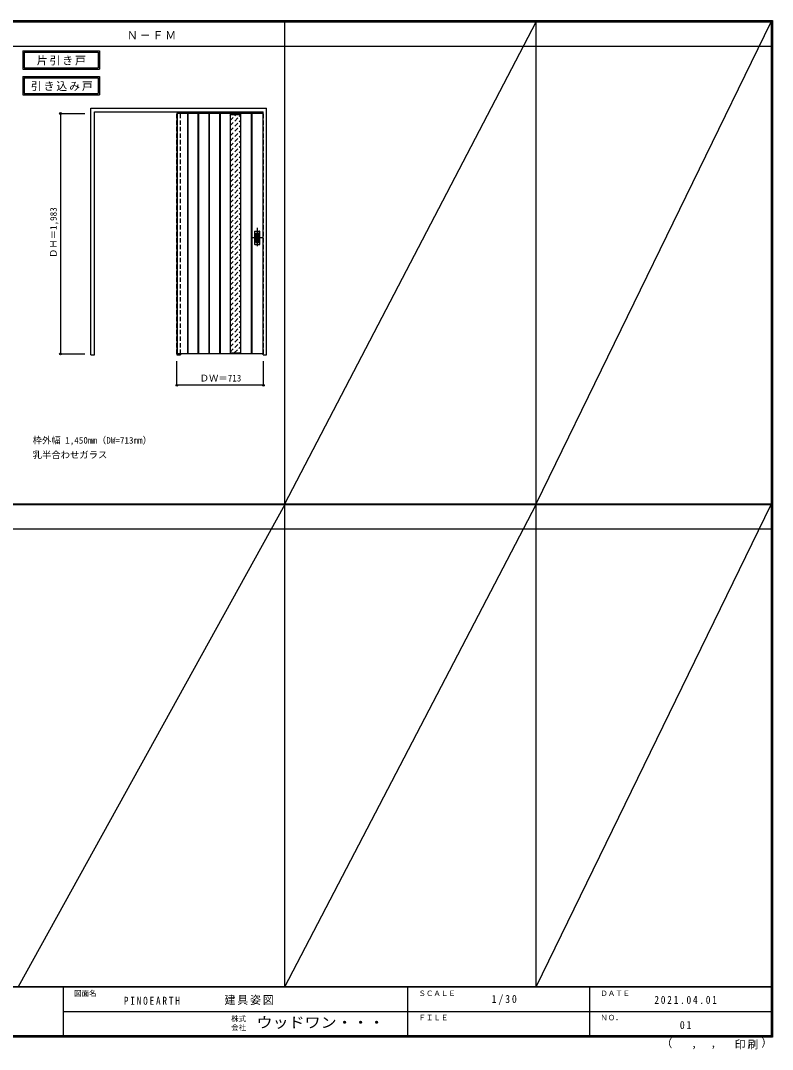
# Model space of a CAD drawing. Units: millimetres, scale not verified. Extents: x -6000 to 5700, y -4307 to 4175.
# Drawn here: x -502 to 5700, y -4307 to 4175 of the extents above; entities that cross this region are included whole.
import ezdxf
from ezdxf.enums import TextEntityAlignment as Align

# ---------------------------------------------------------------- set-up
doc = ezdxf.new("R2010")
doc.units = ezdxf.units.MM
doc.header["$LTSCALE"] = 30
doc.header["$PDMODE"] = 32
doc.header["$PDSIZE"] = 15
doc.linetypes.add('CHAIN1', pattern=[8, 5, -1, 1, -1])
doc.linetypes.add('DASHED1', pattern=[1.8, 1.2, -0.6])
for name, color, linetype in [('0-1_通り芯', 4, 'CHAIN1'), ('0-2_扉', 4, 'DASHED1'), ('0-3_仕上げ', 3, 'Continuous'), ('0-4_枠', 3, 'Continuous'), ('0-6_引手', 3, 'Continuous'), ('0-A_文字', 7, 'Continuous'), ('0-B_寸法', 7, 'Continuous'), ('0-C_ハッチ', 4, 'DASHED1'), ('F-1_枠', 6, 'Continuous'), ('F-A_文字', 7, 'Continuous')]:
    doc.layers.add(name, color=color, linetype=linetype)
doc.styles.add('ＭＳ ゴシック', font='')
doc.styles.get('ＭＳ ゴシック').set_extended_font_data('MS Gothic')

msp = doc.modelspace()

# ---------------------------------------------------------------- linework, layer by layer
at = {"layer": '0-1_通り芯'}
for p, q in [((1450, 2465), (1450, 2303)), ((1491, 2384), (1409, 2384))]:
    msp.add_line(p, q, dxfattribs=at)
at = {"layer": '0-2_扉', "color": 3, "linetype": 'Continuous'}
for p, q in [((1498, 3409.5), (788, 3409.5)), ((788, 3409.5), (788, 1426.5)), ((1498, 1426.5), (788, 1426.5))]:
    msp.add_line(p, q, dxfattribs=at)
at = {"layer": '0-2_扉'}
for p, q in [((788, 3409.5), (788, 3405.5)), ((1498, 3409.5), (1501, 3409.5))]:
    msp.add_line(p, q, dxfattribs=at)
msp.add_lwpolyline([(1498, 1426.5), (1501, 1426.5), (1501, 3409.5)], dxfattribs=at)
at = {"layer": '0-3_仕上げ'}
for p, q in [((791, 3409.5), (791, 1426.5)), ((874, 3409.5), (874, 1426.5)), ((879, 3409.5), (879, 1426.5)), ((960, 3409.5), (960, 1426.5)), ((965, 3409.5), (965, 1426.5)), ((1050, 3409.5), (1050, 1426.5)), ((1055, 3409.5), (1055, 1426.5)), ((1140, 3409.5), (1140, 1426.5)), ((1145, 3409.5), (1145, 1426.5)), ((1401, 3409.5), (1401, 1426.5)), ((1406, 3409.5), (1406, 1426.5))]:
    msp.add_line(p, q, dxfattribs=at)
at = {"layer": '0-3_仕上げ', "color": 7}
for p, q in [((1226, 3409.5), (1226, 1426.5)), ((1226, 3401.5), (1311, 3401.5)), ((1311, 3409.5), (1311, 1426.5)), ((1226, 1434.5), (1311, 1434.5))]:
    msp.add_line(p, q, dxfattribs=at)
at = {"layer": '0-3_仕上げ', "linetype": 'DASHED1'}
msp.add_line((1498, 1426.5), (1498, 3409.5), dxfattribs=at)
at = {"layer": '0-4_枠'}
for p, q in [((78, 1418), (78, 3453)), ((78, 3453), (1528, 3453)), ((108, 3423), (1498, 3423)), ((108, 1418), (108, 3423)), ((1498, 1418), (1498, 3423)), ((1528, 1418), (1528, 3453)), ((78, 1418), (108, 1418)), ((788, 1426.5), (788, 1418)), ((788, 1418), (818, 1418)), ((818, 1426.5), (818, 1418)), ((1498, 1418), (1528, 1418))]:
    msp.add_line(p, q, dxfattribs=at)
at = {"layer": '0-4_枠', "color": 4, "linetype": 'DASHED1'}
for p, q in [((788, 1426.5), (788, 3423)), ((818, 1426.5), (818, 3423))]:
    msp.add_line(p, q, dxfattribs=at)
at = {"layer": '0-6_引手'}
for p, q in [((1429, 2437.5), (1429, 2330.5)), ((1430.5, 2439), (1469.5, 2439)), ((1471, 2330.5), (1471, 2437.5)), ((1430.5, 2329), (1469.5, 2329))]:
    msp.add_line(p, q, dxfattribs=at)
at = {"layer": '0-6_引手', "color": 7}
for p, q in [((1437.5, 2421.5), (1437.5, 2346.5)), ((1439, 2423), (1461, 2423)), ((1462.5, 2346.5), (1462.5, 2421.5)), ((1439, 2345), (1461, 2345))]:
    msp.add_line(p, q, dxfattribs=at)
at = {"layer": '0-6_引手'}
for centre, start, end in [((1430.5, 2437.5), 90, 180), ((1469.5, 2437.5), 0, 90), ((1430.5, 2330.5), 180, 270), ((1469.5, 2330.5), 270, 0)]:
    msp.add_arc(centre, 1.5, start, end, dxfattribs=at)
at = {"layer": '0-6_引手', "color": 7}
for centre, start, end in [((1439, 2421.5), 90, 180), ((1461, 2421.5), 0, 90), ((1439, 2346.5), 180, 270), ((1461, 2346.5), 270, 0)]:
    msp.add_arc(centre, 1.5, start, end, dxfattribs=at)
at = {"layer": '0-A_文字'}
for p, q in [((-482, 3925), (-482, 3775)), ((-472, 3915), (-472, 3785)), ((-472, 3915), (139.03, 3915)), ((139.03, 3915), (139.03, 3785)), ((-482, 3775), (149.03, 3775)), ((-472, 3785), (139.03, 3785)), ((-482, 3713.53), (-482, 3563.53)), ((-472, 3703.53), (-472, 3573.53)), ((-472, 3703.53), (139.03, 3703.53)), ((139.03, 3703.53), (139.03, 3573.53)), ((-482, 3563.53), (149.03, 3563.53)), ((-472, 3573.53), (139.03, 3573.53))]:
    msp.add_line(p, q, dxfattribs=at)
for points in [[(-482, 3925), (149.03, 3925), (149.03, 3775)], [(-482, 3713.53), (149.03, 3713.53), (149.03, 3563.53)]]:
    msp.add_lwpolyline(points, dxfattribs=at)
at = {"layer": '0-B_寸法', "color": 4}
for p, q in [((-172, 3409.5), (-172, 1426.5)), ((-172, 3409.5), (28, 3409.5)), ((-172, 1426.5), (28, 1426.5)), ((1501, 1168), (1501, 1368))]:
    msp.add_line(p, q, dxfattribs=at)
msp.add_lwpolyline([(1501, 1168), (788, 1168), (788, 1368)], dxfattribs=at)
at = {"layer": '0-B_寸法'}
for p in [(-172, 3409.5), (-172, 1426.5), (788, 1168), (1501, 1168)]:
    msp.add_point(p, dxfattribs=at)
at = {"layer": '0-C_ハッチ'}
for p, q in [((1226, 3351.31), (1276.19, 3401.5)), ((1226, 3393.73), (1233.77, 3401.5)), ((1226, 3308.88), (1311, 3393.88)), ((1226, 3266.45), (1311, 3351.45)), ((1226, 3224.03), (1311, 3309.03)), ((1226, 3181.6), (1311, 3266.6)), ((1226, 3139.18), (1311, 3224.18)), ((1226, 3096.75), (1311, 3181.75)), ((1226, 3054.32), (1311, 3139.32)), ((1226, 3011.9), (1311, 3096.9)), ((1226, 2969.47), (1311, 3054.47)), ((1226, 2927.04), (1311, 3012.04)), ((1226, 2884.62), (1311, 2969.62)), ((1226, 2842.19), (1311, 2927.19)), ((1226, 2799.76), (1311, 2884.76)), ((1226, 2757.34), (1311, 2842.34)), ((1226, 2714.91), (1311, 2799.91)), ((1226, 2672.48), (1311, 2757.48)), ((1226, 2630.06), (1311, 2715.06)), ((1226, 2587.63), (1311, 2672.63)), ((1226, 2545.21), (1311, 2630.21)), ((1226, 2502.78), (1311, 2587.78)), ((1226, 2460.35), (1311, 2545.35)), ((1226, 2417.93), (1311, 2502.93)), ((1226, 2375.5), (1311, 2460.5)), ((1226, 2333.07), (1311, 2418.07)), ((1226, 2290.65), (1311, 2375.65)), ((1226, 2248.22), (1311, 2333.22)), ((1226, 2205.79), (1311, 2290.79)), ((1226, 2163.37), (1311, 2248.37)), ((1226, 2120.94), (1311, 2205.94)), ((1226, 2078.52), (1311, 2163.52)), ((1226, 2036.09), (1311, 2121.09)), ((1226, 1993.66), (1311, 2078.66)), ((1226, 1951.24), (1311, 2036.24)), ((1226, 1908.81), (1311, 1993.81)), ((1226, 1866.38), (1311, 1951.38)), ((1226, 1823.96), (1311, 1908.96)), ((1226, 1781.53), (1311, 1866.53)), ((1226, 1739.1), (1311, 1824.1)), ((1226, 1696.68), (1311, 1781.68)), ((1226, 1654.25), (1311, 1739.25)), ((1226, 1611.82), (1311, 1696.82)), ((1226, 1569.4), (1311, 1654.4)), ((1226, 1526.97), (1311, 1611.97)), ((1226, 1484.55), (1311, 1569.55)), ((1226, 1442.12), (1311, 1527.12)), ((1260.81, 1434.5), (1311, 1484.69)), ((1303.23, 1434.5), (1311, 1442.27))]:
    msp.add_line(p, q, dxfattribs=at)
at = {"layer": 'F-1_枠'}
for p, q in [((-6000, 4175), (5700, 4175)), ((-6000, 4170), (5700, 4170)), ((-6000, 4165), (5700, 4165)), ((1678, -3790), (1678, 4175)), ((3752, -3790), (3752, 4175)), ((5690, 4175), (5690, -4205)), ((5695, 4175), (5695, -4205)), ((5700, 4175), (5700, -4205)), ((-6000, 3965), (5700, 3965)), ((-6000, 190.5), (5700, 190.5)), ((-6000, 187.5), (5700, 187.5)), ((-6000, 184.5), (5700, 184.5)), ((-6000, -15.5), (5700, -15.5)), ((5700, -3790), (-6000, -3790)), ((5700, -3795), (-6000, -3795)), ((-150, -3795), (-150, -4195)), ((2690, -3795), (2690, -4195)), ((4190, -3795), (4190, -4195)), ((-150, -3995), (5690, -3995.01)), ((5700, -4195), (-6000, -4195)), ((5700, -4200), (-6000, -4200)), ((5700, -4205), (-6000, -4205))]:
    msp.add_line(p, q, dxfattribs=at)
at = {"layer": 'F-A_文字'}
for p, q in [((1678, 190.5), (3752, 4165)), ((3752, 190.5), (5690, 4165)), ((1678, 184.5), (-522, -3790)), ((1678, -3790), (3752, 184.5)), ((3752, -3790), (5690, 184.5))]:
    msp.add_line(p, q, dxfattribs=at)

# ---------------------------------------------------------------- texts
at = {"layer": '0-A_文字', "style": 'ＭＳ ゴシック'}
for s, p in [('枠外幅 1,450mm（DW=713mm）', (-402, 670.5)), ('乳半合わせガラス', (-402, 550.5))]:
    msp.add_text(s, height=54.99, dxfattribs=at).set_placement(p, align=Align.BOTTOM_LEFT)
at = {"layer": '0-A_文字', "char_height": 65.98, "attachment_point": 7, "style": 'ＭＳ ゴシック'}
for s, insert in [('\\T1.17;Ｎ－ＦＭ', (375.5, 4020)), ('\\T1.17;片引き戸', (-368.98, 3805)), ('\\T1.17;引き込み戸', (-417.34, 3593.53))]:
    msp.add_mtext(s, dxfattribs=dict(at, insert=insert))
at = {"layer": '0-B_寸法', "style": 'ＭＳ ゴシック'}
msp.add_text('ＤＨ＝1,983', height=54.99, rotation=90, dxfattribs=at).set_placement((-187, 2217.75), align=Align.BOTTOM_LEFT)
msp.add_text('ＤＷ＝713', height=54.99, dxfattribs=at).set_placement((975.75, 1183), align=Align.BOTTOM_LEFT)
at = {"layer": 'F-A_文字', "style": 'ＭＳ ゴシック'}
for s, height, p in [('図面名', 43.99, (-60, -3880)), ('ＳＣＡＬＥ', 43.99, (2780, -3880)), ('ＤＡＴＥ', 43.99, (4280, -3880)), ('株式', 43.99, (1235, -4089)), ('ＦＩＬＥ', 43.99, (2780, -4080)), ('ＮＯ．', 43.99, (4280, -4080)), ('会社', 43.99, (1235, -4161)), ('（', 65.98, (4784.03, -4308.31)), ('）', 65.98, (5608.4, -4304.13)), (',', 65.98, (5031.28, -4308.31)), (',', 65.98, (5190.2, -4305.53))]:
    msp.add_text(s, height=height, dxfattribs=at).set_placement(p, align=Align.BOTTOM_LEFT)
at = {"layer": 'F-A_文字', "style": 'ＭＳ ゴシック', "width": 1.1}
msp.add_text('ウッドワン・・・', height=87.98, dxfattribs=at).set_placement((1445, -4155), align=Align.BOTTOM_LEFT)
at = {"layer": 'F-A_文字', "char_height": 65.98, "attachment_point": 7, "style": 'ＭＳ ゴシック'}
for s, insert in [('\\T1.39;\\W0.85;PINOEARTH', (350, -3940)), ('\\T1.17;建具姿図', (1180.42, -3940)), ('\\T1.38;\\W0.9;1/30', (3383.75, -3940)), ('\\T1.39;\\W0.85;2021.04.01', (4726.25, -3932.5)), ('\\T1.36;\\W0.9;01', (4936.25, -4140)), ('\\T1.17;印刷', (5388.15, -4306.92))]:
    msp.add_mtext(s, dxfattribs=dict(at, insert=insert))

doc.saveas('drawing.dxf')
